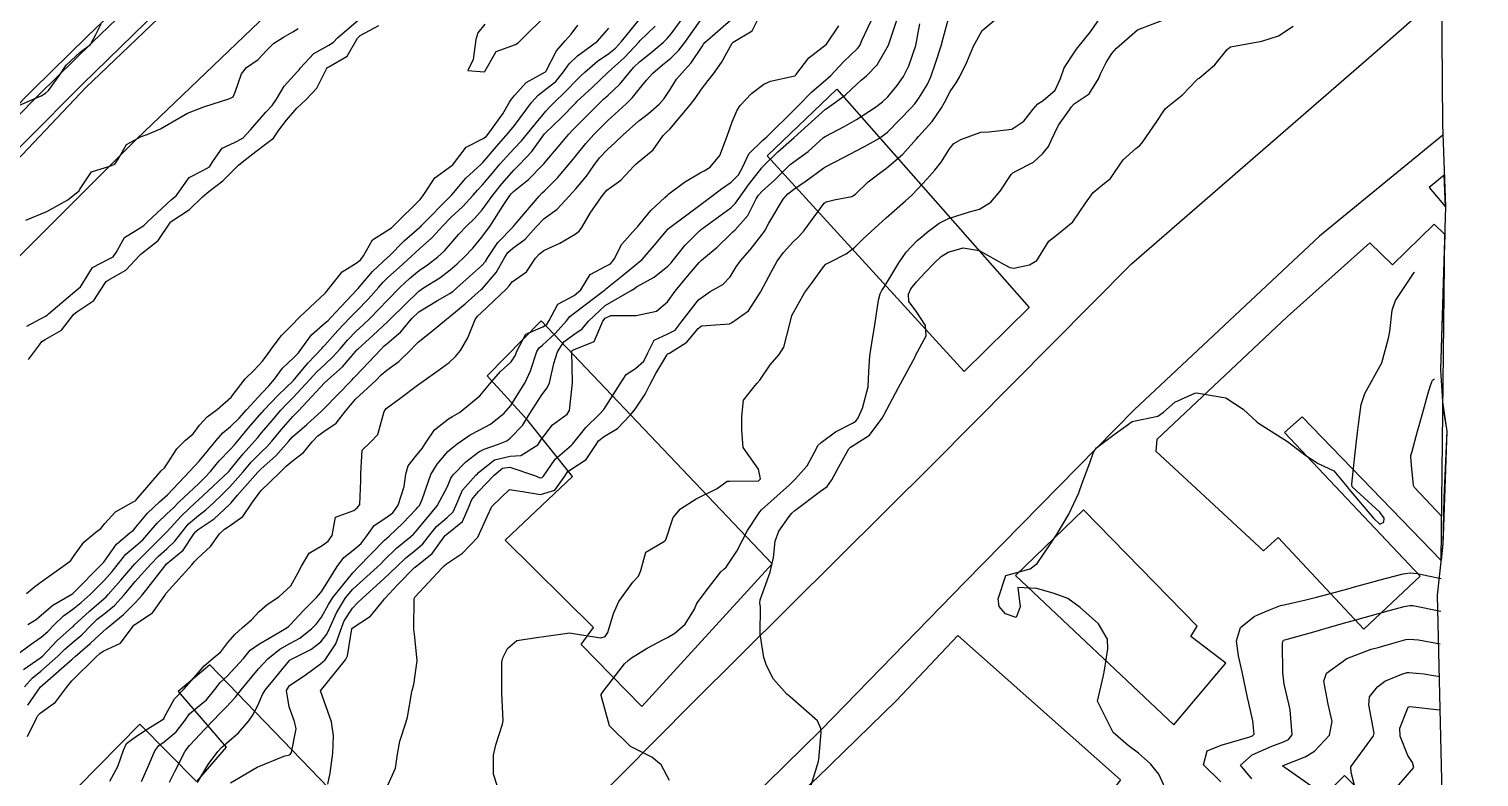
# Model space of a CAD drawing. Header units: metres. Extents: x 318500 to 325275, y 7408834 to 7428799.
# Drawn here: x 324030 to 324123.3, y 7420715.5 to 7420763.6 of the extents above; entities that cross this region are included whole.
import ezdxf

# ---------------------------------------------------------------- set-up
doc = ezdxf.new("R2010")
doc.units = ezdxf.units.M
doc.header["$MEASUREMENT"] = 0
for name, color, linetype in [('Area', 45, 'Continuous'), ('Canteiro', 45, 'Continuous'), ('Curvas de Nivel 1m', 11, 'Continuous'), ('Curvas de Nivel 5m', 15, 'Continuous'), ('Edificações', 30, 'Continuous'), ('Vias Primárias', 230, 'Continuous')]:
    doc.layers.add(name, color=color, linetype=linetype)

msp = doc.modelspace()

# ---------------------------------------------------------------- linework, layer by layer
at = {"layer": 'Area'}
msp.add_lwpolyline([(324120.86, 7420765.833), (324120.91, 7420757.428), (324121.112, 7420752.133), (324120.784, 7420741.652), (324120.947, 7420739.248), (324121.206, 7420737.708), (324120.998, 7420733.427), (324120.946, 7420730.495), (324120.565, 7420727.16), (324120.892, 7420713.476), (324120.794, 7420711.324), (324120.976, 7420707.053), (324120.729, 7420703.508), (324121.185, 7420695.919), (324120.611, 7420691.168), (324121.407, 7420673.241), (324121.505, 7420670.527), (324121.352, 7420668.271), (324121.368, 7420667.144), (324121.575, 7420663.625), (324121.079, 7420651.686), (324121.298, 7420649.772), (324121.341, 7420643.741)], dxfattribs=at)
at = {"layer": 'Canteiro'}
msp.add_lwpolyline([(324037.123, 7420765.696), (324034.063, 7420762.729), (324030.596, 7420759.332), (324027.68, 7420756.397), (324025.066, 7420753.764), (324023.145, 7420751.915), (324021.1, 7420749.995), (324018.559, 7420747.205), (324016.019, 7420744.801), (324013.79, 7420742.513), (324011.046, 7420739.536), (324008.642, 7420736.952, 0.490702), (324008.87, 7420735.568, 0.357861), (324009.897, 7420735.933), (324014.793, 7420741.545), (324022.122, 7420748.834), (324026.136, 7420752.739), (324033.421, 7420760.027), (324041.567, 7420767.987)], format="xyb", dxfattribs=at)
at = {"layer": 'Curvas de Nivel 1m', "flags": 128}
for points, elevation in [([(324029.685, 7420721.27), (324030.169, 7420721.822), (324030.73, 7420722.283), (324031.828, 7420723.244), (324032.285, 7420723.699), (324032.753, 7420724.103), (324033.365, 7420724.617), (324033.95, 7420725.212), (324034.362, 7420725.62), (324034.781, 7420725.95), (324035.476, 7420726.506), (324036.091, 7420727.187), (324036.411, 7420727.577), (324036.809, 7420728.036), (324037.812, 7420729.165), (324038.304, 7420729.681), (324038.835, 7420730.153), (324039.353, 7420730.631), (324039.736, 7420731.137), (324040.237, 7420731.751), (324040.868, 7420732.293), (324041.339, 7420732.65), (324041.844, 7420733.11), (324042.369, 7420733.621), (324042.89, 7420734.136), (324043.74, 7420735.087), (324044.276, 7420735.713), (324044.92, 7420736.374), (324045.279, 7420736.712), (324045.592, 7420737.063), (324046.202, 7420737.797), (324046.954, 7420738.663), (324047.147, 7420738.857), (324047.342, 7420739.044), (324048.978, 7420740.817), (324049.201, 7420741.017), (324050.144, 7420741.851), (324051.008, 7420742.861), (324051.063, 7420742.935), (324051.126, 7420742.989), (324052.125, 7420743.877), (324053.037, 7420744.741), (324053.15, 7420744.856), (324053.259, 7420744.967), (324055.058, 7420746.715), (324055.356, 7420746.936), (324056.411, 7420747.579), (324057.078, 7420748.091), (324057.515, 7420748.475), (324057.974, 7420748.901), (324058.521, 7420749.473), (324059.11, 7420750.196), (324059.406, 7420750.595), (324059.616, 7420750.883), (324060.485, 7420752.221), (324060.913, 7420752.863), (324061.011, 7420752.993), (324061.144, 7420753.119), (324062.106, 7420753.896), (324063.03, 7420754.832), (324063.093, 7420754.909), (324063.173, 7420755.004), (324064.012, 7420755.998), (324064.712, 7420756.815), (324064.949, 7420757.066), (324065.205, 7420757.323), (324066.65, 7420758.789), (324066.941, 7420759.067), (324067.228, 7420759.321), (324067.979, 7420760.029), (324068.578, 7420760.76), (324068.893, 7420761.118), (324069.261, 7420761.453), (324069.972, 7420762.041), (324070.788, 7420762.735), (324071.041, 7420762.974), (324071.285, 7420763.265), (324072.371, 7420764.714)], 741), ([(324035.182, 7420715.195), (324035.688, 7420716.152), (324036.051, 7420717.186), (324036.234, 7420717.617), (324036.671, 7420717.942), (324037.411, 7420718.437), (324038.549, 7420719.152), (324038.636, 7420719.206), (324038.693, 7420719.336), (324039.343, 7420720.508), (324039.95, 7420721.132), (324040.729, 7420722.028), (324041.231, 7420722.619), (324041.825, 7420723.109), (324042.322, 7420723.528), (324042.755, 7420724.111), (324043.216, 7420724.641), (324043.702, 7420725.086), (324044.287, 7420725.568), (324044.786, 7420726.117), (324045.288, 7420726.567), (324046.054, 7420727.051), (324046.807, 7420727.773), (324047.274, 7420728.577), (324047.514, 7420729.033), (324047.993, 7420729.868), (324048.84, 7420730.365), (324049.214, 7420730.645), (324049.471, 7420731.011), (324049.689, 7420732.186), (324050.874, 7420732.613), (324051.093, 7420732.772), (324051.255, 7420732.986), (324051.332, 7420734.549), (324051.332, 7420734.986), (324051.409, 7420736.499), (324051.919, 7420736.98), (324052.42, 7420737.493), (324052.826, 7420738.971), (324052.962, 7420739.164), (324053.834, 7420739.822), (324054.977, 7420740.666), (324055.341, 7420740.935), (324056.295, 7420741.616), (324056.998, 7420742.138), (324057.402, 7420742.508), (324057.724, 7420742.903), (324058.216, 7420743.704), (324058.679, 7420744.894), (324058.834, 7420745.1), (324059.044, 7420745.295), (324060.703, 7420746.865), (324060.859, 7420747.067), (324061.067, 7420747.315), (324061.971, 7420747.952), (324062.562, 7420748.838), (324062.808, 7420749.121), (324063.097, 7420749.323), (324064.131, 7420749.794), (324065.113, 7420750.372), (324065.359, 7420750.564), (324065.55, 7420750.804), (324066.07, 7420751.737), (324066.814, 7420752.785), (324066.949, 7420752.977), (324067.146, 7420753.201), (324068.06, 7420753.862), (324068.889, 7420754.754), (324069.028, 7420754.896), (324069.174, 7420755.007), (324070.124, 7420755.803), (324070.782, 7420756.734), (324070.991, 7420756.943), (324071.204, 7420757.14), (324072.541, 7420758.71), (324072.824, 7420759.108), (324073.235, 7420759.707), (324073.674, 7420760.263), (324074.006, 7420760.689), (324074.523, 7420761.419), (324075.217, 7420762.671), (324075.281, 7420762.725), (324076.494, 7420763.452), (324077.094, 7420764.652)], 744), ([(324039.01, 7420715.144), (324039.37, 7420715.862), (324040.02, 7420717.13), (324040.304, 7420717.487), (324040.671, 7420717.874), (324041.272, 7420718.523), (324041.817, 7420719.109), (324042.247, 7420719.554), (324042.704, 7420720.004), (324043.227, 7420720.577), (324043.618, 7420721.087), (324044.734, 7420722.432), (324045.343, 7420723.061), (324046.112, 7420723.687), (324046.755, 7420724.053), (324047.39, 7420724.405), (324048.162, 7420725.026), (324048.467, 7420725.331), (324048.781, 7420725.743), (324049.245, 7420726.562), (324049.526, 7420727.009), (324050.816, 7420728.608), (324051.164, 7420728.987), (324051.982, 7420729.829), (324052.846, 7420730.703), (324052.984, 7420730.832), (324053.135, 7420730.966), (324054.026, 7420731.789), (324054.876, 7420732.685), (324054.998, 7420732.818), (324055.088, 7420732.937), (324055.262, 7420733.313), (324055.836, 7420734.926), (324056.234, 7420735.597), (324056.922, 7420736.399), (324057.188, 7420736.645), (324057.524, 7420736.904), (324058.364, 7420737.47), (324058.943, 7420737.767), (324059.665, 7420738.163), (324060.538, 7420738.866), (324060.965, 7420739.37), (324061.894, 7420740.846), (324062.241, 7420741.591), (324062.653, 7420742.835), (324062.785, 7420743.062), (324063.016, 7420743.252), (324063.842, 7420744.007), (324064.548, 7420744.815), (324064.775, 7420745.08), (324065.045, 7420745.292), (324066.997, 7420746.781), (324067.032, 7420746.809), (324067.061, 7420746.837), (324068.142, 7420747.696), (324069.086, 7420748.478), (324069.24, 7420748.596), (324069.414, 7420748.747), (324070.198, 7420749.644), (324071.101, 7420750.73), (324071.197, 7420750.805), (324073.135, 7420752.235), (324073.723, 7420752.691), (324074.535, 7420753.294), (324075.156, 7420753.728), (324075.626, 7420754.202), (324075.877, 7420754.663), (324076.294, 7420755.548), (324077.197, 7420756.433), (324077.317, 7420756.529), (324077.438, 7420756.646), (324079.218, 7420758.397), (324079.439, 7420758.617), (324080.327, 7420759.51), (324081.246, 7420760.311), (324081.399, 7420760.437), (324081.551, 7420760.587), (324082.384, 7420761.458), (324083.276, 7420762.331), (324083.392, 7420762.455), (324083.455, 7420762.567), (324083.562, 7420762.845), (324084.364, 7420764.554)], 746), ([(324040.823, 7420715.118), (324041.497, 7420716.266), (324042.129, 7420717.105), (324042.381, 7420717.386), (324042.668, 7420717.65), (324043.459, 7420718.307), (324044.117, 7420719.079), (324044.345, 7420719.425), (324044.705, 7420720.07), (324045.004, 7420720.778), (324045.17, 7420721.063), (324046.739, 7420722.967), (324046.778, 7420723.001), (324046.851, 7420723.039), (324048.104, 7420723.673), (324048.757, 7420724.159), (324049.133, 7420724.646), (324049.295, 7420725.012), (324049.756, 7420726.035), (324050.335, 7420726.997), (324050.806, 7420727.559), (324052.38, 7420728.974), (324052.608, 7420729.187), (324052.827, 7420729.416), (324053.619, 7420730.177), (324054.545, 7420730.945), (324054.706, 7420731.088), (324054.855, 7420731.255), (324055.622, 7420732.175), (324056.235, 7420732.92), (324056.892, 7420734.156), (324057.12, 7420734.686), (324057.258, 7420734.906), (324058.068, 7420735.743), (324058.922, 7420736.377), (324059.264, 7420736.546), (324060.187, 7420736.871), (324060.711, 7420737.086), (324060.936, 7420737.251), (324061.713, 7420738.084), (324062.191, 7420738.842), (324062.972, 7420740.041), (324063.31, 7420740.494), (324063.452, 7420740.825), (324063.749, 7420742.073), (324063.967, 7420742.82), (324064.388, 7420743.447), (324065.027, 7420743.927), (324065.552, 7420744.282), (324065.974, 7420744.796), (324067.05, 7420745.785), (324068.706, 7420746.755), (324068.92, 7420746.894), (324069.064, 7420746.99), (324070.19, 7420747.622), (324071.084, 7420748.318), (324071.286, 7420748.528), (324071.445, 7420748.725), (324072.175, 7420749.643), (324073.118, 7420750.596), (324073.173, 7420750.645), (324073.24, 7420750.698), (324075.134, 7420752.065), (324075.435, 7420752.369), (324075.639, 7420752.665), (324076.266, 7420753.546), (324077.126, 7420754.65), (324077.145, 7420754.675), (324077.171, 7420754.707), (324078.151, 7420755.67), (324079.2, 7420756.603), (324081.218, 7420758.412), (324081.321, 7420758.487), (324081.483, 7420758.587), (324082.483, 7420759.326), (324083.242, 7420760.035), (324083.521, 7420760.291), (324083.863, 7420760.561), (324084.55, 7420761.262), (324085.28, 7420762.54), (324085.946, 7420764.53)], 747), ([(324049.197, 7420715.012), (324049.345, 7420715.708), (324049.522, 7420717.007), (324049.559, 7420718.124), (324049.444, 7420719.009), (324048.72, 7420721.02), (324050.345, 7420722.996), (324050.466, 7420723.272), (324050.744, 7420724.99), (324050.75, 7420725.011), (324050.771, 7420725.033), (324051.948, 7420725.807), (324052.799, 7420726.875), (324052.831, 7420726.928), (324052.857, 7420726.959), (324053.709, 7420727.851), (324054.783, 7420728.941), (324054.802, 7420728.958), (324054.82, 7420728.973), (324055.912, 7420729.846), (324056.675, 7420730.913), (324056.751, 7420731.012), (324056.853, 7420731.091), (324057.873, 7420731.892), (324058.287, 7420732.896), (324058.457, 7420733.322), (324058.889, 7420733.831), (324059.897, 7420734.875), (324060.441, 7420735.333), (324060.908, 7420735.395), (324062.557, 7420734.835), (324062.789, 7420734.722), (324062.899, 7420734.704), (324062.996, 7420734.732), (324063.074, 7420734.828), (324063.831, 7420735.906), (324064.872, 7420736.811), (324064.906, 7420736.834), (324064.931, 7420736.868), (324065.804, 7420737.94), (324066.656, 7420738.785), (324066.963, 7420739.115), (324067.999, 7420740.765), (324068.391, 7420741.357), (324068.995, 7420741.741), (324069.534, 7420742.213), (324069.783, 7420742.742), (324070.204, 7420743.556), (324071.028, 7420743.957), (324071.538, 7420744.217), (324071.939, 7420744.717), (324073.055, 7420746.16), (324073.793, 7420746.689), (324074.607, 7420747.136), (324075.075, 7420747.647), (324075.471, 7420748.279), (324075.759, 7420748.663), (324076.378, 7420749.38), (324077.115, 7420750.342), (324077.247, 7420750.519), (324077.334, 7420750.647), (324077.566, 7420751.085), (324078.495, 7420752.63), (324078.802, 7420752.968), (324079.149, 7420753.245), (324079.964, 7420753.802), (324081.026, 7420754.592), (324081.108, 7420754.654), (324081.172, 7420754.695), (324082.429, 7420755.33), (324083.187, 7420755.731), (324083.732, 7420756.022), (324084.696, 7420756.548), (324085.204, 7420756.931), (324086.755, 7420758.517), (324086.967, 7420758.77), (324087.229, 7420759.137), (324087.759, 7420759.988), (324087.987, 7420760.503), (324088.317, 7420761.447), (324088.656, 7420762.496), (324088.787, 7420762.992), (324089.188, 7420764.491)], 749), ([(324059.29, 7420763.889), (324058.859, 7420763.319), (324058.73, 7420762.896), (324058.551, 7420761.607), (324058.214, 7420760.9), (324059.249, 7420760.815), (324059.293, 7420760.846), (324059.32, 7420760.889), (324060.022, 7420762.125), (324061.276, 7420762.575), (324061.452, 7420762.683), (324061.626, 7420762.855), (324063.297, 7420764.516)], 736), ([(324029.132, 7420723.276), (324030.055, 7420723.963), (324030.758, 7420724.463), (324031.185, 7420724.833), (324031.585, 7420725.248), (324032.189, 7420725.829), (324032.786, 7420726.268), (324033.323, 7420726.691), (324033.904, 7420727.213), (324034.809, 7420728.103), (324035.332, 7420728.677), (324035.724, 7420729.191), (324036.211, 7420729.805), (324036.837, 7420730.342), (324037.286, 7420730.731), (324037.673, 7420731.168), (324038.217, 7420731.802), (324038.869, 7420732.417), (324039.248, 7420732.77), (324039.621, 7420733.139), (324040.892, 7420734.356), (324041.285, 7420734.727), (324041.644, 7420735.113), (324042.215, 7420735.803), (324042.922, 7420736.543), (324043.187, 7420736.835), (324043.407, 7420737.093), (324044.102, 7420737.924), (324044.958, 7420738.915), (324045.031, 7420738.998), (324045.09, 7420739.069), (324045.998, 7420740.031), (324046.979, 7420740.96), (324047.062, 7420741.049), (324047.926, 7420742.106), (324048.804, 7420743.023), (324048.905, 7420743.128), (324049.013, 7420743.249), (324049.848, 7420744.188), (324050.617, 7420744.996), (324051.044, 7420745.434), (324051.805, 7420746.23), (324052.47, 7420746.976), (324052.751, 7420747.286), (324053.069, 7420747.592), (324053.797, 7420748.241), (324054.56, 7420748.948), (324054.833, 7420749.204), (324055.097, 7420749.43), (324055.899, 7420750.137), (324056.598, 7420750.918), (324057.126, 7420751.467), (324057.874, 7420752.161), (324058.558, 7420752.896), (324058.833, 7420753.204), (324059.15, 7420753.543), (324059.77, 7420754.272), (324060.268, 7420754.874), (324060.685, 7420755.36), (324061.185, 7420755.884), (324061.66, 7420756.386), (324062.035, 7420756.847), (324063.215, 7420758.297), (324063.472, 7420758.573), (324063.737, 7420758.825), (324064.499, 7420759.549), (324065.243, 7420760.329), (324065.482, 7420760.571), (324065.726, 7420760.803), (324066.555, 7420761.497), (324067.268, 7420761.989), (324067.705, 7420762.342), (324068.091, 7420762.768), (324069.295, 7420764.243)], 739), ([(324029.21, 7420758.609), (324030.753, 7420759.267), (324031.034, 7420759.452), (324031.225, 7420759.626), (324031.921, 7420760.569), (324032.361, 7420761.243), (324033.259, 7420762.085), (324033.919, 7420762.568), (324034.273, 7420763.22), (324034.604, 7420763.899)], 733), ([(324029.777, 7420751.28), (324031.126, 7420751.846), (324032.48, 7420752.587), (324033.139, 7420753.124), (324033.194, 7420753.175), (324033.222, 7420753.229), (324033.984, 7420754.395), (324035.163, 7420754.751), (324035.488, 7420754.883), (324035.705, 7420755.202), (324036.237, 7420756.142), (324037.192, 7420756.672), (324037.571, 7420756.798), (324038.423, 7420757.162), (324039.205, 7420757.607), (324040.178, 7420758.172), (324041.214, 7420758.561), (324042.897, 7420759.105), (324043.107, 7420759.216), (324043.226, 7420759.518), (324043.649, 7420760.689), (324043.967, 7420761.089), (324044.724, 7420761.612), (324045.267, 7420762.21), (324045.696, 7420762.643), (324046.339, 7420763.059), (324046.943, 7420763.393), (324047.286, 7420763.611)], 734), ([(324029.81, 7420727.27), (324030.343, 7420727.726), (324030.808, 7420728.059), (324032.46, 7420729.235), (324032.652, 7420729.403), (324032.826, 7420729.657), (324033.497, 7420730.563), (324034.265, 7420731.209), (324034.602, 7420731.455), (324034.859, 7420731.783), (324035.544, 7420732.519), (324036.719, 7420733.182), (324036.822, 7420733.24), (324036.881, 7420733.313), (324038.483, 7420735.156), (324038.696, 7420735.36), (324038.908, 7420735.677), (324039.485, 7420736.578), (324040.048, 7420737.133), (324040.526, 7420737.536), (324040.945, 7420738.097), (324041.443, 7420738.632), (324042.085, 7420739.113), (324042.968, 7420739.895), (324043.883, 7420741.086), (324044.444, 7420741.622), (324044.997, 7420742.206), (324045.365, 7420742.706), (324045.621, 7420743.064), (324046.226, 7420743.854), (324047.034, 7420744.68), (324047.209, 7420744.876), (324047.368, 7420745.045), (324049.056, 7420746.612), (324049.372, 7420747.015), (324050.128, 7420747.95), (324051.083, 7420748.55), (324051.33, 7420748.744), (324051.495, 7420748.986), (324052.077, 7420750.009), (324053.116, 7420750.674), (324053.291, 7420750.794), (324053.471, 7420750.965), (324055.137, 7420752.618), (324055.371, 7420752.937), (324056.074, 7420754.009), (324057.168, 7420754.79), (324057.237, 7420754.841), (324057.285, 7420754.909), (324058.109, 7420755.978), (324059.195, 7420756.537), (324059.397, 7420756.687), (324059.558, 7420756.885), (324060.45, 7420758.109), (324060.893, 7420758.865), (324061.026, 7420759.06), (324061.227, 7420759.325), (324061.962, 7420760.126), (324063.199, 7420760.831), (324063.234, 7420760.847), (324063.251, 7420760.884), (324063.921, 7420762.172), (324064.462, 7420762.818), (324064.855, 7420763.244), (324065.29, 7420763.814)], 737), ([(324029.87, 7420718.07), (324030.451, 7420719.262), (324030.536, 7420719.418), (324030.695, 7420719.57), (324031.676, 7420720.275), (324032.379, 7420721.235), (324032.724, 7420721.663), (324034.299, 7420723.207), (324034.527, 7420723.42), (324034.745, 7420723.557), (324035.859, 7420724.084), (324036.665, 7420725.181), (324036.71, 7420725.241), (324036.772, 7420725.281), (324037.925, 7420726.02), (324038.708, 7420727.151), (324038.801, 7420727.295), (324040.453, 7420729.126), (324040.623, 7420729.323), (324040.826, 7420729.538), (324041.648, 7420730.302), (324042.226, 7420731.106), (324042.543, 7420731.415), (324042.858, 7420731.612), (324043.727, 7420732.228), (324044.314, 7420733.078), (324044.888, 7420733.871), (324046.102, 7420735.058), (324046.509, 7420735.451), (324046.911, 7420735.787), (324047.624, 7420736.334), (324048.199, 7420737.031), (324048.547, 7420737.415), (324048.94, 7420737.682), (324049.736, 7420738.221), (324050.326, 7420739), (324050.968, 7420739.774), (324052.279, 7420740.977), (324052.633, 7420741.326), (324052.99, 7420741.638), (324053.76, 7420742.197), (324054.538, 7420742.947), (324054.764, 7420743.194), (324055.018, 7420743.441), (324055.851, 7420744.104), (324056.835, 7420744.913), (324057.042, 7420745.079), (324058.041, 7420745.909), (324059.059, 7420746.815), (324059.141, 7420746.889), (324060.034, 7420747.917), (324060.567, 7420748.868), (324060.769, 7420749.191), (324061.099, 7420749.482), (324061.892, 7420750.064), (324062.575, 7420750.838), (324063.126, 7420751.387), (324063.956, 7420751.998), (324064.716, 7420752.814), (324064.91, 7420753.046), (324065.147, 7420753.3), (324065.847, 7420754.112), (324066.304, 7420754.793), (324066.667, 7420755.299), (324067.186, 7420755.831), (324067.695, 7420756.27), (324068.198, 7420756.765), (324069.209, 7420757.666), (324069.82, 7420758.138), (324070.517, 7420758.737), (324070.845, 7420759.114), (324071.234, 7420759.686), (324071.629, 7420760.339), (324071.946, 7420760.72), (324072.567, 7420761.404), (324073.276, 7420762.458), (324073.37, 7420762.608), (324073.453, 7420762.697), (324075.296, 7420764.312)], 743), ([(324029.886, 7420725.269), (324030.435, 7420725.604), (324030.78, 7420725.9), (324031.512, 7420726.527), (324032.732, 7420727.231), (324032.8, 7420727.276), (324034.701, 7420729.202), (324034.759, 7420729.263), (324034.822, 7420729.355), (324035.595, 7420730.436), (324036.466, 7420731.184), (324036.684, 7420731.35), (324036.855, 7420731.546), (324037.599, 7420732.44), (324038.368, 7420733.158), (324038.885, 7420733.609), (324040.328, 7420735.129), (324040.601, 7420735.429), (324040.91, 7420735.776), (324041.528, 7420736.506), (324042.012, 7420737.109), (324042.448, 7420737.597), (324042.944, 7420738.005), (324043.496, 7420738.548), (324043.968, 7420739.085), (324044.971, 7420740.171), (324045.412, 7420740.63), (324045.767, 7420741.062), (324046.28, 7420741.767), (324047.001, 7420742.447), (324047.308, 7420742.743), (324047.529, 7420743.042), (324048.151, 7420743.905), (324049.035, 7420744.673), (324049.217, 7420744.838), (324049.381, 7420745.015), (324051.058, 7420746.8), (324051.152, 7420746.896), (324051.227, 7420746.988), (324052.079, 7420747.976), (324053.089, 7420748.915), (324053.117, 7420748.942), (324053.146, 7420748.969), (324054.099, 7420749.961), (324055.118, 7420750.83), (324055.178, 7420750.88), (324055.232, 7420750.938), (324057.14, 7420752.876), (324057.155, 7420752.895), (324057.171, 7420752.91), (324058.082, 7420753.975), (324059.061, 7420754.891), (324059.12, 7420754.941), (324059.172, 7420754.993), (324060.052, 7420756.012), (324060.796, 7420756.866), (324061.205, 7420757.363), (324062.311, 7420758.844), (324062.735, 7420759.329), (324063.233, 7420759.696), (324063.864, 7420760.201), (324064.361, 7420760.819), (324064.735, 7420761.338), (324065.266, 7420761.853), (324065.82, 7420762.254), (324066.542, 7420762.791), (324067.288, 7420763.62)], 738), ([(324029.89, 7420720.08), (324030.707, 7420721.26), (324030.845, 7420721.382), (324032.738, 7420723.058), (324032.943, 7420723.227), (324033.917, 7420724.048), (324034.765, 7420724.847), (324034.952, 7420725.014), (324035.182, 7420725.196), (324036.045, 7420725.923), (324036.792, 7420726.663), (324037.046, 7420726.926), (324037.26, 7420727.173), (324038.707, 7420729.039), (324038.801, 7420729.15), (324039.9, 7420730.068), (324040.604, 7420731.124), (324040.709, 7420731.266), (324040.854, 7420731.38), (324041.893, 7420732.081), (324042.878, 7420732.997), (324042.928, 7420733.051), (324042.97, 7420733.099), (324043.385, 7420733.593), (324044.704, 7420735.073), (324044.796, 7420735.177), (324044.903, 7420735.28), (324045.859, 7420736.118), (324046.677, 7420737.053), (324046.789, 7420737.195), (324046.934, 7420737.343), (324047.839, 7420738.145), (324048.804, 7420739.022), (324048.962, 7420739.18), (324050.74, 7420740.994), (324050.859, 7420741.114), (324050.984, 7420741.242), (324051.836, 7420742.143), (324052.6, 7420742.974), (324052.807, 7420743.178), (324053.016, 7420743.35), (324053.888, 7420744.096), (324054.598, 7420744.947), (324055.044, 7420745.385), (324056.249, 7420746.119), (324057.057, 7420746.565), (324057.256, 7420746.71), (324057.477, 7420746.906), (324058.311, 7420747.658), (324059.082, 7420748.337), (324059.344, 7420748.629), (324059.501, 7420748.884), (324060.138, 7420749.841), (324061.12, 7420750.844), (324061.192, 7420750.93), (324062.787, 7420752.835), (324062.966, 7420753.01), (324063.145, 7420753.176), (324063.969, 7420754.011), (324064.667, 7420754.815), (324064.895, 7420755.092), (324065.179, 7420755.442), (324065.791, 7420756.201), (324066.306, 7420756.793), (324067.209, 7420757.7), (324068.401, 7420758.762), (324068.811, 7420759.172), (324069.234, 7420759.699), (324069.701, 7420760.287), (324070.117, 7420760.741), (324070.724, 7420761.269), (324071.265, 7420761.701), (324071.789, 7420762.206), (324072.173, 7420762.717), (324073.296, 7420764.313)], 742), ([(324029.94, 7420742.326), (324030.64, 7420743.264), (324030.801, 7420743.474), (324031.015, 7420743.596), (324032.065, 7420744.204), (324032.861, 7420745.233), (324033.042, 7420745.39), (324034.145, 7420746.124), (324034.842, 7420747.212), (324034.928, 7420747.345), (324035.063, 7420747.425), (324036.202, 7420748.064), (324037.087, 7420749.006), (324037.167, 7420749.101), (324037.282, 7420749.177), (324038.28, 7420749.984), (324039.075, 7420751.151), (324039.12, 7420751.195), (324040.303, 7420751.964), (324041.136, 7420752.773), (324041.544, 7420753.124), (324042.44, 7420753.821), (324043.161, 7420754.532), (324043.447, 7420754.814), (324043.79, 7420755.091), (324044.561, 7420755.698), (324045.187, 7420756.171), (324045.694, 7420756.564), (324046.046, 7420757.062), (324046.546, 7420757.717), (324047.214, 7420758.489), (324047.799, 7420759.041), (324048.491, 7420759.771), (324049.113, 7420761.022), (324049.172, 7420761.1), (324049.252, 7420761.142), (324050.437, 7420761.828), (324051.101, 7420762.993), (324051.282, 7420763.153), (324052.476, 7420763.79)], 736), ([(324042.934, 7420715.096), (324044.65, 7420716.109), (324046.44, 7420716.825), (324046.658, 7420716.88), (324046.776, 7420716.922), (324046.871, 7420717.038), (324047.158, 7420718.56), (324047.062, 7420719.036), (324046.704, 7420719.994), (324046.544, 7420721.043), (324046.723, 7420721.361), (324047.731, 7420722.029), (324048.737, 7420722.747), (324049.024, 7420723.016), (324049.722, 7420724.039), (324050.054, 7420725.001), (324050.256, 7420725.52), (324050.79, 7420726.329), (324051.109, 7420726.672), (324051.438, 7420726.98), (324052.812, 7420728.214), (324053.591, 7420728.958), (324054.218, 7420729.56), (324054.837, 7420730.051), (324055.318, 7420730.457), (324055.684, 7420730.927), (324056.196, 7420731.583), (324056.869, 7420732.161), (324057.261, 7420732.519), (324057.436, 7420732.904), (324057.87, 7420733.92), (324058.725, 7420734.892), (324058.818, 7420734.974), (324058.902, 7420735.054), (324059.918, 7420735.872), (324060.919, 7420736.105), (324061.617, 7420736.152), (324062.702, 7420736.833), (324062.799, 7420736.964), (324062.936, 7420737.202), (324063.646, 7420738.127), (324064.601, 7420738.814), (324064.745, 7420739.03), (324064.941, 7420740.81), (324064.937, 7420740.854), (324064.891, 7420742.811), (324064.928, 7420742.894), (324065.012, 7420742.936), (324066.329, 7420743.482), (324066.882, 7420744.782), (324067.042, 7420744.989), (324067.413, 7420745.144), (324069.044, 7420745.155), (324070.354, 7420745.43), (324071.053, 7420746.035), (324071.546, 7420746.723), (324072.228, 7420747.558), (324073.088, 7420748.556), (324073.157, 7420748.63), (324073.24, 7420748.698), (324074.241, 7420749.545), (324075.115, 7420750.37), (324075.262, 7420750.524), (324075.407, 7420750.667), (324076.211, 7420751.578), (324076.764, 7420752.654), (324076.905, 7420752.891), (324077.148, 7420753.151), (324077.944, 7420753.852), (324078.714, 7420754.627), (324078.94, 7420754.857), (324079.176, 7420755.04), (324080.101, 7420755.692), (324081.096, 7420756.592), (324081.201, 7420756.67), (324082.459, 7420757.326), (324083.212, 7420757.764), (324084.43, 7420758.552), (324084.889, 7420758.881), (324085.23, 7420759.208), (324085.838, 7420759.934), (324086.231, 7420760.525), (324086.574, 7420761.206), (324087.021, 7420762.514), (324087.294, 7420763.917)], 748), ([(324060.104, 7420714.865), (324059.865, 7420715.65), (324059.867, 7420716.868), (324060.003, 7420717.533), (324060.443, 7420718.862), (324060.47, 7420719.086), (324060.399, 7420720.863), (324060.396, 7420721.191), (324060.402, 7420722.863), (324060.463, 7420723.145), (324060.753, 7420723.738), (324061.369, 7420724.243), (324062.764, 7420724.462), (324063.089, 7420724.503), (324064.769, 7420724.733), (324064.852, 7420724.725), (324066.765, 7420724.421), (324067.043, 7420724.498), (324067.212, 7420724.773), (324067.572, 7420725.985), (324067.922, 7420726.763), (324068.813, 7420728), (324069.182, 7420728.381), (324069.346, 7420728.745), (324069.656, 7420729.924), (324070.849, 7420730.642), (324070.905, 7420730.674), (324070.946, 7420730.729), (324071.424, 7420732.17), (324071.879, 7420732.715), (324072.887, 7420733.359), (324074.24, 7420734.027), (324074.898, 7420734.489), (324075.062, 7420734.504), (324076.899, 7420734.523), (324077.038, 7420734.648), (324076.909, 7420735.268), (324075.926, 7420736.66), (324075.827, 7420737.781), (324075.84, 7420738.661), (324075.934, 7420739.696), (324076.685, 7420740.653), (324076.832, 7420740.801), (324076.985, 7420741.001), (324077.66, 7420741.98), (324078.237, 7420742.632), (324078.531, 7420743.114), (324078.916, 7420744.622), (324079.045, 7420745.148), (324079.876, 7420746.608), (324080.375, 7420747.296), (324081.085, 7420748.279), (324081.233, 7420748.443), (324081.493, 7420748.586), (324082.55, 7420749.123), (324083.105, 7420749.542), (324083.625, 7420750.049), (324084.163, 7420750.554), (324085.129, 7420751.427), (324086.372, 7420752.522), (324086.767, 7420752.895), (324087.152, 7420753.292), (324087.744, 7420753.922), (324088.249, 7420754.499), (324088.653, 7420755.02), (324089.191, 7420755.864), (324089.469, 7420756.213), (324089.916, 7420756.479), (324091.205, 7420756.943), (324091.725, 7420756.972), (324093.207, 7420757.137), (324093.98, 7420757.654), (324094.572, 7420758.416), (324094.872, 7420758.767), (324095.228, 7420758.97), (324096.003, 7420759.635), (324096.346, 7420760.394), (324096.572, 7420761.079), (324097.277, 7420762.158), (324097.377, 7420762.281), (324097.448, 7420762.378), (324098.259, 7420763.401), (324098.924, 7420764.364)], 751), ([(324071.175, 7420715.252), (324070.655, 7420716.263), (324070.04, 7420716.736), (324068.67, 7420717.439), (324067.331, 7420718.77), (324066.777, 7420720.721), (324066.788, 7420720.779), (324066.903, 7420720.959), (324068.277, 7420722.757), (324068.532, 7420722.965), (324068.746, 7420723.125), (324069.736, 7420723.759), (324070.763, 7420724.282), (324071.048, 7420724.444), (324071.517, 7420724.719), (324072.191, 7420725.297), (324072.793, 7420726.262), (324072.917, 7420726.579), (324072.987, 7420726.697), (324073.476, 7420727.359), (324074.483, 7420728.675), (324074.668, 7420728.827), (324074.824, 7420728.968), (324075.519, 7420729.984), (324075.846, 7420730.66), (324076.196, 7420731.32), (324076.875, 7420732.322), (324077.002, 7420732.524), (324077.103, 7420732.647), (324078.897, 7420734.27), (324079.27, 7420734.614), (324080.035, 7420735.481), (324080.635, 7420736.594), (324080.733, 7420736.793), (324080.936, 7420736.992), (324081.857, 7420737.67), (324082.955, 7420738.222), (324083.172, 7420738.352), (324083.319, 7420738.565), (324083.595, 7420739.189), (324083.964, 7420740.555), (324083.999, 7420741.551), (324084.061, 7420742.554), (324084.21, 7420743.365), (324084.392, 7420744.55), (324084.639, 7420746.13), (324084.725, 7420746.545), (324084.846, 7420746.76), (324085.068, 7420747.071), (324085.623, 7420747.991), (324085.934, 7420748.527), (324086.399, 7420749.222), (324087.112, 7420749.971), (324087.406, 7420750.217), (324087.751, 7420750.504), (324088.531, 7420751.091), (324089.129, 7420751.394), (324090.474, 7420751.81), (324091.135, 7420751.993), (324091.851, 7420752.449), (324092.448, 7420753.143), (324093.167, 7420754.211), (324093.262, 7420754.335), (324093.466, 7420754.427), (324094.592, 7420755.003), (324095.187, 7420755.547), (324095.571, 7420756.027), (324095.748, 7420756.402), (324096.202, 7420757.387), (324096.925, 7420758.384), (324097.046, 7420758.559), (324097.226, 7420758.773), (324098.193, 7420759.409), (324098.775, 7420760.365), (324098.917, 7420760.701), (324099.266, 7420761.431), (324099.637, 7420761.992), (324099.941, 7420762.35), (324101.292, 7420763.511), (324103.3, 7420764.3)], 752), ([(324080.293, 7420714.948), (324080.663, 7420716.131), (324080.77, 7420716.488), (324080.789, 7420716.589), (324080.935, 7420718.34), (324080.915, 7420718.588), (324080.697, 7420719.089), (324078.95, 7420720.617), (324078.723, 7420720.806), (324077.868, 7420721.764), (324077.42, 7420722.64), (324077.259, 7420723.154), (324077.023, 7420724.646), (324077.031, 7420726.412), (324076.99, 7420726.647), (324077.015, 7420726.859), (324077.668, 7420728.637), (324077.877, 7420729.591), (324077.979, 7420730.633), (324078.21, 7420731.279), (324078.874, 7420732.215), (324079.062, 7420732.433), (324079.242, 7420732.615), (324080.893, 7420733.858), (324081.318, 7420734.163), (324081.619, 7420734.583), (324082.077, 7420735.414), (324082.727, 7420736.572), (324082.826, 7420736.677), (324082.933, 7420736.737), (324084.051, 7420737.446), (324084.855, 7420738.542), (324084.962, 7420738.747), (324085.911, 7420740.526), (324086.956, 7420742.458), (324086.979, 7420742.51), (324086.988, 7420742.533), (324087.011, 7420742.568), (324087.698, 7420743.835), (324087.662, 7420744.504), (324087.049, 7420745.433), (324086.59, 7420746.052), (324086.562, 7420746.517), (324086.716, 7420746.864), (324087.072, 7420747.312), (324087.659, 7420747.927), (324088.196, 7420748.499), (324088.651, 7420748.941), (324089.101, 7420749.232), (324090.075, 7420749.506), (324091.103, 7420749.32), (324092.723, 7420748.436), (324093.087, 7420748.231), (324093.328, 7420748.186), (324094.349, 7420748.417), (324094.82, 7420748.687), (324095.101, 7420749.143), (324095.592, 7420749.924), (324096.186, 7420750.394), (324097.128, 7420751.166), (324097.949, 7420752.368), (324098.443, 7420753.068), (324099.159, 7420753.65), (324099.546, 7420753.966), (324099.812, 7420754.344), (324100.367, 7420755.153), (324101.193, 7420755.895), (324101.436, 7420756.087), (324101.639, 7420756.323), (324102.528, 7420757.625), (324102.98, 7420758.304), (324103.081, 7420758.444), (324103.224, 7420758.565), (324104.183, 7420759.343), (324105.095, 7420760.282), (324105.172, 7420760.36), (324105.252, 7420760.421), (324106.268, 7420761.262), (324107.064, 7420762.253), (324107.282, 7420762.42), (324107.511, 7420762.476), (324109.286, 7420762.793), (324110.367, 7420763.131), (324111.303, 7420763.757)], 753), ([(324103.295, 7420714.29), (324102.66, 7420715.662), (324102.126, 7420716.308), (324101.36, 7420717.003), (324100.682, 7420717.506), (324099.718, 7420718.34), (324098.72, 7420720.35), (324099.097, 7420721.995), (324099.16, 7420722.346), (324099.385, 7420723.723), (324099.353, 7420724.344), (324098.784, 7420725.313), (324097.595, 7420726.368), (324096.808, 7420726.945), (324095.931, 7420727.275), (324094.818, 7420727.604), (324093.584, 7420727.657), (324093.735, 7420726.421), (324093.489, 7420725.723), (324092.793, 7420725.955), (324092.383, 7420726.436), (324092.319, 7420726.926), (324092.83, 7420728.43), (324094.397, 7420728.851), (324094.838, 7420729.196), (324095.649, 7420730.398), (324096.133, 7420731.119), (324096.88, 7420732.38), (324097.524, 7420733.748), (324097.743, 7420734.368), (324098.233, 7420735.67), (324098.466, 7420736.357), (324098.647, 7420736.642), (324098.938, 7420736.857), (324099.792, 7420737.497), (324100.96, 7420738.33), (324102.6, 7420738.671), (324102.969, 7420738.926), (324103.687, 7420739.582), (324104.988, 7420740.155), (324105.089, 7420740.168), (324106.984, 7420739.849), (324108.084, 7420739.122), (324108.961, 7420738.308), (324109.082, 7420738.218), (324110.943, 7420737.048), (324112.049, 7420736.179), (324112.925, 7420735.638), (324113.915, 7420735.15), (324114.775, 7420734.142), (324114.907, 7420733.955), (324116.467, 7420732.116), (324116.874, 7420731.728), (324117.134, 7420731.849), (324117.17, 7420732.107), (324116.886, 7420732.504), (324115.112, 7420734.137), (324115.076, 7420734.302), (324115.286, 7420736.135), (324115.452, 7420737.633), (324115.505, 7420738.132), (324115.681, 7420739.428), (324115.918, 7420740.126), (324117.01, 7420742.11), (324117.452, 7420743.695), (324117.526, 7420744.113), (324117.677, 7420745.494), (324117.89, 7420746.108), (324119.088, 7420747.926), (324119.12, 7420747.95)], 754), ([(324108.657, 7420715.354), (324107.923, 7420716.231), (324108.677, 7420716.907), (324109.934, 7420717.453), (324110.685, 7420717.736), (324110.998, 7420717.876), (324111.247, 7420718.184), (324111.11, 7420719.79), (324111.023, 7420720.187), (324110.739, 7420721.447), (324110.642, 7420722.192), (324110.618, 7420724.042), (324110.634, 7420724.192), (324110.696, 7420724.266), (324110.772, 7420724.295), (324112.244, 7420724.71), (324112.78, 7420724.859), (324113.799, 7420725.141), (324114.789, 7420725.422), (324115.347, 7420725.576), (324116.798, 7420725.981), (324116.899, 7420726.009), (324117.246, 7420726.106), (324118.456, 7420726.443), (324118.806, 7420726.507), (324119.009, 7420726.495), (324120.8, 7420726.13)], 756), ([(324112.649, 7420714.76), (324110.797, 7420716.06), (324110.669, 7420716.142), (324110.627, 7420716.191), (324110.67, 7420716.22), (324112.079, 7420716.773), (324112.68, 7420717.128), (324113.644, 7420718.156), (324113.809, 7420719.048), (324113.564, 7420720.157), (324113.273, 7420721.631), (324113.459, 7420722.159), (324114.759, 7420723.085), (324116.337, 7420723.688), (324116.767, 7420723.808), (324117.001, 7420723.874), (324117.808, 7420724.1), (324118.555, 7420724.31), (324118.774, 7420724.341), (324119.373, 7420724.289), (324120.77, 7420724.03)], 757), ([(324115.475, 7420714.127), (324115.047, 7420715.752), (324115.026, 7420716.135), (324115.894, 7420717.334), (324116.487, 7420718.113), (324116.525, 7420718.281), (324116.167, 7420720.118), (324116.22, 7420720.626), (324116.737, 7420721.276), (324117.216, 7420721.633), (324118.309, 7420722.094), (324118.651, 7420722.191), (324118.751, 7420722.2), (324119.733, 7420722.1), (324120.086, 7420722.051), (324120.74, 7420721.93)], 758), ([(324117.952, 7420714.795), (324118.663, 7420715.614), (324119.07, 7420716.084), (324118.982, 7420716.394), (324118.678, 7420716.854), (324118.203, 7420718.095), (324118.175, 7420718.618), (324118.718, 7420719.962), (324118.805, 7420720.003), (324120.72, 7420719.8)], 759)]:
    msp.add_lwpolyline(points, dxfattribs=dict(at, elevation=elevation))
at = {"layer": 'Curvas de Nivel 5m', "flags": 128}
for points, elevation in [([(324053.058, 7420714.956), (324053.561, 7420716.041), (324053.681, 7420716.95), (324053.836, 7420717.785), (324054.222, 7420718.945), (324054.32, 7420719.319), (324054.599, 7420720.941), (324054.62, 7420721.042), (324054.725, 7420721.422), (324054.948, 7420722.937), (324054.766, 7420724.687), (324054.729, 7420724.94), (324054.73, 7420724.981), (324054.752, 7420726.94), (324054.801, 7420727.039), (324056.56, 7420728.914), (324056.686, 7420729.048), (324056.824, 7420729.174), (324057.862, 7420729.872), (324058.85, 7420730.89), (324059.479, 7420732.273), (324059.742, 7420732.877), (324060.891, 7420733.965), (324061.855, 7420733.811), (324062.888, 7420733.643), (324063.798, 7420733.914), (324064.457, 7420734.814), (324064.629, 7420735.088), (324064.907, 7420735.289), (324065.82, 7420735.893), (324066.413, 7420736.788), (324066.623, 7420737.097), (324066.938, 7420737.338), (324067.832, 7420737.882), (324068.668, 7420738.754), (324068.964, 7420739.127), (324069.622, 7420740.095), (324069.929, 7420740.741), (324070.306, 7420741.422), (324071.008, 7420742.592), (324071.063, 7420742.676), (324071.173, 7420742.728), (324072.295, 7420743.436), (324073.034, 7420744.309), (324073.243, 7420744.491), (324075.039, 7420744.622), (324075.078, 7420744.631), (324075.162, 7420744.669), (324076.263, 7420745.443), (324077.033, 7420746.65), (324077.043, 7420746.668), (324077.061, 7420746.703), (324077.736, 7420747.984), (324078.115, 7420748.635), (324078.526, 7420749.202), (324079.109, 7420749.874), (324079.492, 7420750.237), (324079.851, 7420750.609), (324081.138, 7420752.372), (324081.264, 7420752.464), (324081.767, 7420752.584), (324082.904, 7420752.812), (324083.146, 7420752.952), (324083.974, 7420753.742), (324085.015, 7420754.542), (324085.114, 7420754.598), (324085.171, 7420754.637), (324086.189, 7420755.521), (324087.063, 7420756.512), (324087.202, 7420756.667), (324088.079, 7420757.634), (324088.688, 7420758.495), (324088.873, 7420758.846), (324089.236, 7420759.546), (324089.617, 7420760.112), (324089.835, 7420760.481), (324090.306, 7420761.432), (324090.738, 7420762.468), (324091.29, 7420763.469), (324092.463, 7420764.448)], 750), ([(324029.617, 7420722.385), (324030.739, 7420723.157), (324030.863, 7420723.258), (324031.763, 7420724.237), (324032.768, 7420725.125), (324032.824, 7420725.174), (324032.882, 7420725.228), (324033.854, 7420726.144), (324034.796, 7420726.934), (324034.939, 7420727.057), (324035.073, 7420727.197), (324035.871, 7420728.127), (324036.786, 7420729.18), (324036.803, 7420729.198), (324036.821, 7420729.216), (324037.8, 7420730.201), (324038.759, 7420731.151), (324038.803, 7420731.198), (324038.851, 7420731.25), (324039.761, 7420732.243), (324040.689, 7420733.123), (324040.882, 7420733.295), (324041.826, 7420734.175), (324042.81, 7420735.101), (324042.855, 7420735.146), (324042.902, 7420735.205), (324043.747, 7420736.258), (324044.481, 7420737.077), (324044.693, 7420737.314), (324044.938, 7420737.602), (324045.615, 7420738.398), (324046.176, 7420739.058), (324046.554, 7420739.464), (324046.968, 7420739.88), (324048.047, 7420741.034), (324048.49, 7420741.525), (324048.995, 7420742.005), (324049.53, 7420742.485), (324049.986, 7420743.005), (324050.454, 7420743.563), (324051.027, 7420744.134), (324051.474, 7420744.545), (324051.924, 7420744.981), (324052.469, 7420745.552), (324053.052, 7420746.167), (324053.839, 7420746.958), (324054.474, 7420747.544), (324055.076, 7420748.039), (324055.601, 7420748.414), (324056.267, 7420748.922), (324056.694, 7420749.318), (324057.103, 7420749.777), (324057.627, 7420750.39), (324058.124, 7420750.9), (324058.633, 7420751.387), (324059.131, 7420751.951), (324059.816, 7420752.88), (324060.396, 7420753.626), (324061.165, 7420754.501), (324061.347, 7420754.678), (324061.538, 7420754.854), (324062.33, 7420755.696), (324063.138, 7420756.831), (324063.201, 7420756.904), (324064.19, 7420757.84), (324065.124, 7420758.811), (324065.173, 7420758.858), (324065.221, 7420758.909), (324066.208, 7420759.823), (324067.22, 7420760.78), (324067.237, 7420760.794), (324068.279, 7420761.751), (324069.222, 7420762.751), (324069.281, 7420762.815), (324070.266, 7420763.765)], 740), ([(324029.841, 7420744.458), (324031.038, 7420745.111), (324031.133, 7420745.164), (324031.235, 7420745.257), (324033.056, 7420746.791), (324033.29, 7420746.995), (324033.429, 7420747.226), (324034.049, 7420748.246), (324035.083, 7420748.767), (324035.377, 7420748.915), (324035.576, 7420749.203), (324036.125, 7420750.174), (324037.114, 7420750.78), (324037.358, 7420750.934), (324037.59, 7420751.173), (324039.134, 7420752.6), (324039.432, 7420752.853), (324039.651, 7420753.145), (324040.271, 7420754.021), (324041.16, 7420754.471), (324041.575, 7420754.713), (324041.851, 7420755.12), (324042.389, 7420755.905), (324043.188, 7420756.279), (324043.726, 7420756.558), (324044.219, 7420757.085), (324045.212, 7420758.232), (324045.619, 7420758.663), (324045.89, 7420759.063), (324046.384, 7420759.907), (324047.247, 7420760.842), (324047.349, 7420760.948), (324047.422, 7420761.047), (324048.305, 7420761.994), (324049.273, 7420762.545), (324049.56, 7420762.731), (324049.83, 7420763.012), (324051.293, 7420764.282)], 735), ([(324037.217, 7420715.171), (324037.632, 7420716.147), (324038.064, 7420717.159), (324038.331, 7420717.489), (324038.669, 7420717.736), (324039.446, 7420718.371), (324040.014, 7420719.13), (324040.296, 7420719.526), (324040.701, 7420719.867), (324041.39, 7420720.433), (324041.919, 7420721.108), (324042.273, 7420721.556), (324042.729, 7420721.955), (324043.766, 7420723.085), (324044.206, 7420723.62), (324044.754, 7420724.012), (324045.42, 7420724.4), (324046.514, 7420725.044), (324046.668, 7420725.145), (324046.773, 7420725.253), (324047.639, 7420726.18), (324048.467, 7420727.023), (324048.628, 7420727.196), (324048.804, 7420727.429), (324049.79, 7420729.005), (324050.232, 7420729.596), (324050.836, 7420730.059), (324051.341, 7420730.487), (324051.711, 7420730.981), (324052.19, 7420731.647), (324052.867, 7420732.098), (324053.372, 7420732.463), (324053.725, 7420732.957), (324054.103, 7420734.162), (324054.214, 7420734.95), (324054.37, 7420735.486), (324054.919, 7420736.189), (324055.264, 7420736.596), (324055.482, 7420736.932), (324056.065, 7420737.801), (324056.954, 7420738.512), (324057.214, 7420738.649), (324057.67, 7420738.903), (324058.971, 7420739.992), (324059.718, 7420740.879), (324060.303, 7420741.558), (324061, 7420742.168), (324061.267, 7420742.595), (324061.349, 7420742.855), (324061.929, 7420743.944), (324063.034, 7420744.423), (324063.284, 7420744.58), (324063.439, 7420744.826), (324063.995, 7420745.877), (324065.056, 7420746.44), (324065.487, 7420746.804), (324066.08, 7420747.79), (324067.083, 7420748.314), (324067.384, 7420748.477), (324067.62, 7420748.772), (324068.123, 7420749.746), (324069.023, 7420750.751), (324069.121, 7420750.863), (324069.97, 7420751.903), (324070.881, 7420752.733), (324071.018, 7420752.855), (324071.144, 7420752.968), (324072.14, 7420753.73), (324073.164, 7420754.33), (324073.408, 7420754.454), (324073.801, 7420754.691), (324074.42, 7420755.443), (324074.895, 7420756.675), (324075.209, 7420757.61), (324075.529, 7420758.355), (324075.728, 7420758.665), (324076.459, 7420759.431), (324077.241, 7420760.028), (324077.674, 7420760.213), (324079.249, 7420760.57), (324079.282, 7420760.587), (324079.307, 7420760.619), (324080.152, 7420761.721), (324081.28, 7420762.59), (324082.086, 7420763.788)], 745), ([(324120.88, 7420732.22), (324119.125, 7420734.087), (324119.049, 7420734.226), (324118.924, 7420735.521), (324118.872, 7420736.091), (324118.875, 7420736.146), (324118.934, 7420736.349), (324119.317, 7420737.722), (324119.419, 7420738.083), (324119.755, 7420739.302), (324119.975, 7420740.096), (324120.134, 7420740.654), (324120.272, 7420740.981), (324120.4, 7420741.08)], 755), ([(324106.654, 7420715.155), (324105.546, 7420716.261), (324105.779, 7420717.159), (324106.683, 7420717.511), (324108.518, 7420718.052), (324108.689, 7420718.123), (324108.793, 7420718.218), (324108.703, 7420719.084), (324108.448, 7420720.224), (324108.373, 7420720.577), (324108.026, 7420722.231), (324107.794, 7420723.268), (324107.671, 7420724.236), (324107.921, 7420725.095), (324108.794, 7420725.787), (324109.088, 7420725.923), (324109.742, 7420726.206), (324110.496, 7420726.504), (324110.806, 7420726.575), (324112.116, 7420726.872), (324112.813, 7420727.042), (324113.702, 7420727.271), (324114.822, 7420727.58), (324115.257, 7420727.7), (324116.758, 7420728.111), (324116.83, 7420728.131), (324118.382, 7420728.547), (324118.835, 7420728.605), (324119.309, 7420728.557), (324119.997, 7420728.408), (324120.83, 7420728.23)], 755)]:
    msp.add_lwpolyline(points, dxfattribs=dict(at, elevation=elevation))
at = {"layer": 'Edificações'}
for points in [[(324094.32, 7420745.668), (324090.137, 7420741.55), (324077.468, 7420755.417), (324081.954, 7420759.716), (324094.32, 7420745.668)], [(324121.034, 7420754.178), (324120.064, 7420753.374), (324121.112, 7420752.133)], [(324121.034, 7420754.178), (324121.071, 7420753.202), (324121.112, 7420752.133)], [(324121.057, 7420750.367), (324120.377, 7420751.025), (324117.69, 7420748.398), (324116.232, 7420749.826), (324110.939, 7420745.078), (324102.528, 7420737.181), (324102.471, 7420736.431), (324109.395, 7420730.023), (324110.339, 7420730.88), (324115.856, 7420724.969), (324119.487, 7420728.395), (324110.742, 7420737.634), (324111.885, 7420738.634), (324120.821, 7420729.399)], [(324121.057, 7420750.367), (324120.869, 7420744.369), (324120.784, 7420741.652), (324120.924, 7420739.595), (324121.206, 7420737.708), (324120.954, 7420730.966), (324120.946, 7420730.495), (324120.821, 7420729.399)], [(324062.926, 7420744.803), (324077.779, 7420729.172), (324069.405, 7420720.014), (324065.493, 7420723.982), (324066.288, 7420725.081), (324060.604, 7420730.699), (324064.943, 7420734.789), (324062.071, 7420738.392), (324059.442, 7420741.261), (324062.926, 7420744.803)], [(324097.811, 7420732.662), (324093.433, 7420728.424), (324103.632, 7420718.823), (324106.971, 7420722.79), (324104.715, 7420724.503), (324105.121, 7420725.179), (324097.811, 7420732.662)], [(324120.737, 7420692.212), (324104.655, 7420708.777), (324100.204, 7420704.735), (324097.071, 7420708.267), (324094.834, 7420705.897), (324092.596, 7420707.998), (324090.672, 7420706.121), (324089.632, 7420705.344), (324093.973, 7420701.007), (324086.813, 7420693.318), (324072.214, 7420707.683), (324080.672, 7420715.417), (324085.783, 7420720.399), (324089.726, 7420724.566), (324100.209, 7420715.284), (324099.583, 7420714.479), (324104.148, 7420709.338), (324107.013, 7420708.056), (324114.621, 7420715.567), (324118.071, 7420712.151), (324117.042, 7420710.855), (324120.942, 7420706.563)], [(324043.465, 7420694.422), (324052.278, 7420703.164), (324048.272, 7420707.165), (324052.771, 7420711.105), (324041.61, 7420722.693), (324039.576, 7420720.969), (324042.658, 7420717.398), (324040.747, 7420715.182), (324037.111, 7420718.876), (324033.105, 7420714.813), (324035.201, 7420712.904), (324031.811, 7420709.457), (324040.193, 7420700.653), (324038.896, 7420699.343), (324043.465, 7420694.422)]]:
    msp.add_lwpolyline(points, close=True, dxfattribs=at)
at = {"layer": 'Vias Primárias'}
for points in [[(323715.644, 7420145.548, 0), (323709.04, 7420132.939)], [(323831.088, 7420001.787, 0), (323833.844, 7420008.443, 0.220888)], [(324036.78, 7420766.059), (324033.714, 7420763.087), (324030.244, 7420759.686), (324027.325, 7420756.75), (324024.715, 7420754.121), (324022.8, 7420752.277), (324020.744, 7420750.346), (324018.201, 7420747.556), (324015.668, 7420745.157), (324013.427, 7420742.857), (324010.679, 7420739.875), (324008.276, 7420737.292, 0.490702), (324008.633, 7420735.128, 0.301964), (324010.675, 7420735.958), (324015.132, 7420741.028), (324022.416, 7420748.125), (324026.522, 7420752.338), (324033.631, 7420759.812), (324042.002, 7420767.816)], [(324045.285, 7420764.519), (324036.883, 7420756.487), (324029.614, 7420749.214), (324025.595, 7420745.304), (324018.4, 7420738.15), (324014.053, 7420733.214, 0.176287), (324013.177, 7420725.313), (324016.133, 7420717.84), (324018.433, 7420712.065), (324021.575, 7420704.687), (324025.848, 7420693.001), (324030.091, 7420684.721, 0.426059), (324036.3, 7420683.577), (324044.92, 7420692.124), (324056.829, 7420704.274), (324072.646, 7420720.215), (324088.171, 7420735.631), (324100.902, 7420748.47), (324116.028, 7420761.6), (324120.86, 7420765.833)], [(324120.936, 7420756.748), (324112.993, 7420750.242), (324101.087, 7420739.089), (324090.191, 7420727.999), (324080.925, 7420718.474), (324071.66, 7420709.394), (324061.515, 7420699.624), (324050.431, 7420688.163), (324040.662, 7420678.642, 0.087776), (324035.715, 7420671.757), (324035.338, 7420667.724), (324036.277, 7420659.91), (324038.717, 7420655.222), (324043.351, 7420643.57)]]:
    msp.add_lwpolyline(points, format="xyb", dxfattribs=at)

doc.saveas('drawing.dxf')
